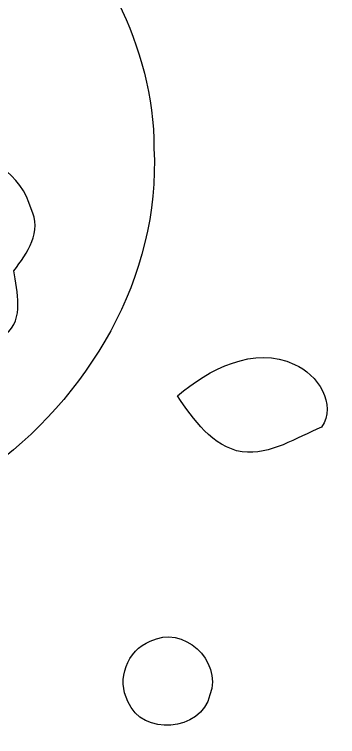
# Model space of a CAD drawing. Header units: centimetres. Extents: x -12.3 to 12.5, y -12.5 to 12.7.
# Drawn here: x 10.137 to 11.734, y -1.747 to 1.828 of the extents above; entities that cross this region are included whole.
import ezdxf

# ---------------------------------------------------------------- set-up
doc = ezdxf.new("R2010")
doc.units = ezdxf.units.CM
doc.header["$MEASUREMENT"] = 0
doc.layers.add('Camada 1', color=7, linetype='Continuous')

msp = doc.modelspace()

# ---------------------------------------------------------------- linework, layer by layer
at = {"layer": 'Camada 1', "color": 156}
for points, knots in [([(9.33272, 2.29622), (9.33272, 2.29622), (9.33272, 2.29622), (9.33272, 2.29622), (9.33272, 2.29622), (9.33062, 2.18015), (9.31757, 2.0648), (9.2904, 1.95192), (9.2904, 1.95192), (9.37718, 1.90217), (9.45409, 1.83727), (9.53981, 1.78505), (9.53981, 1.78505), (9.63365, 1.77587), (9.7476, 1.77977), (9.80475, 1.68839), (9.80475, 1.68839), (9.92011, 1.54552), (9.90811, 1.3529), (9.85025, 1.18886), (9.85025, 1.18886), (10.00478, 1.12783), (10.17269, 1.03964), (10.21891, 0.86535), (10.21891, 0.86535), (10.27535, 0.75352), (10.19951, 0.64628), (10.13459, 0.55915), (10.13459, 0.55915), (10.14764, 0.45402), (10.18786, 0.32208), (10.09332, 0.242), (10.09332, 0.242), (9.99525, 0.121), (9.83509, 0.11077), (9.69222, 0.09842), (9.69222, 0.09842), (9.67034, -0.00881), (9.63507, -0.11289), (9.59061, -0.21271), (9.59061, -0.21271), (9.66328, -0.28468), (9.72149, -0.36936), (9.78992, -0.44555), (9.78992, -0.44555), (9.85485, -0.46637), (9.93634, -0.48823), (9.99313, -0.43568), (9.99313, -0.43568), (10.49972, -0.07513), (10.86131, 0.53057), (10.8264, 1.16487), (10.8264, 1.16487), (10.82957, 1.67674), (10.54734, 2.12972), (10.24502, 2.5213), (10.24502, 2.5213), (10.22456, 2.54811), (10.19774, 2.5654), (10.16528, 2.57315), (10.16528, 2.57315), (10.09297, 2.52694), (10.05309, 2.41582), (9.96032, 2.41406), (9.96032, 2.41406), (9.89576, 2.46097), (9.84566, 2.52411), (9.78992, 2.58022), (9.78992, 2.58022), (9.64847, 2.46698), (9.52605, 2.31598), (9.33272, 2.29622)], [0, 0, 0, 0, 0.0526316, 0.0526316, 0.0526316, 0.0526316, 0.1052632, 0.1052632, 0.1052632, 0.1052632, 0.1578947, 0.1578947, 0.1578947, 0.1578947, 0.2105263, 0.2105263, 0.2105263, 0.2105263, 0.2631579, 0.2631579, 0.2631579, 0.2631579, 0.3157895, 0.3157895, 0.3157895, 0.3157895, 0.3684211, 0.3684211, 0.3684211, 0.3684211, 0.4210526, 0.4210526, 0.4210526, 0.4210526, 0.4736842, 0.4736842, 0.4736842, 0.4736842, 0.5263158, 0.5263158, 0.5263158, 0.5263158, 0.5789474, 0.5789474, 0.5789474, 0.5789474, 0.6315789, 0.6315789, 0.6315789, 0.6315789, 0.6842105, 0.6842105, 0.6842105, 0.6842105, 0.7368421, 0.7368421, 0.7368421, 0.7368421, 0.7894737, 0.7894737, 0.7894737, 0.7894737, 0.8421053, 0.8421053, 0.8421053, 0.8421053, 0.8947368, 0.8947368, 0.8947368, 0.8947368, 1, 1, 1, 1]), ([(10.94317, -0.06103), (10.94317, -0.06103), (10.94317, -0.06103), (10.94317, -0.06103), (10.94317, -0.06103), (11.02184, -0.17744), (11.11391, -0.31184), (11.26243, -0.3383), (11.26243, -0.3383), (11.40388, -0.35312), (11.52947, -0.26811), (11.65472, -0.2159), (11.65472, -0.2159), (11.73409, -0.10371), (11.63284, 0.04762), (11.52207, 0.09525), (11.52207, 0.09525), (11.32134, 0.18908), (11.09591, 0.07126), (10.94317, -0.06103)], [0, 0, 0, 0, 0.1666667, 0.1666667, 0.1666667, 0.1666667, 0.3333333, 0.3333333, 0.3333333, 0.3333333, 0.5, 0.5, 0.5, 0.5, 0.6666667, 0.6666667, 0.6666667, 0.6666667, 1, 1, 1, 1]), ([(10.80805, -1.27528), (10.80805, -1.27528), (10.80805, -1.27528), (10.80805, -1.27528), (10.80805, -1.27528), (10.69445, -1.31938), (10.64012, -1.46578), (10.69798, -1.57339), (10.69798, -1.57339), (10.76713, -1.7473), (11.06063, -1.72402), (11.10333, -1.54057), (11.10333, -1.54057), (11.16612, -1.37054), (10.96963, -1.19203), (10.80805, -1.27528)], [0, 0, 0, 0, 0.2, 0.2, 0.2, 0.2, 0.4, 0.4, 0.4, 0.4, 0.6, 0.6, 0.6, 0.6, 1, 1, 1, 1])]:
    msp.add_open_spline(points, degree=3, knots=knots, dxfattribs=at)

doc.saveas('drawing.dxf')
